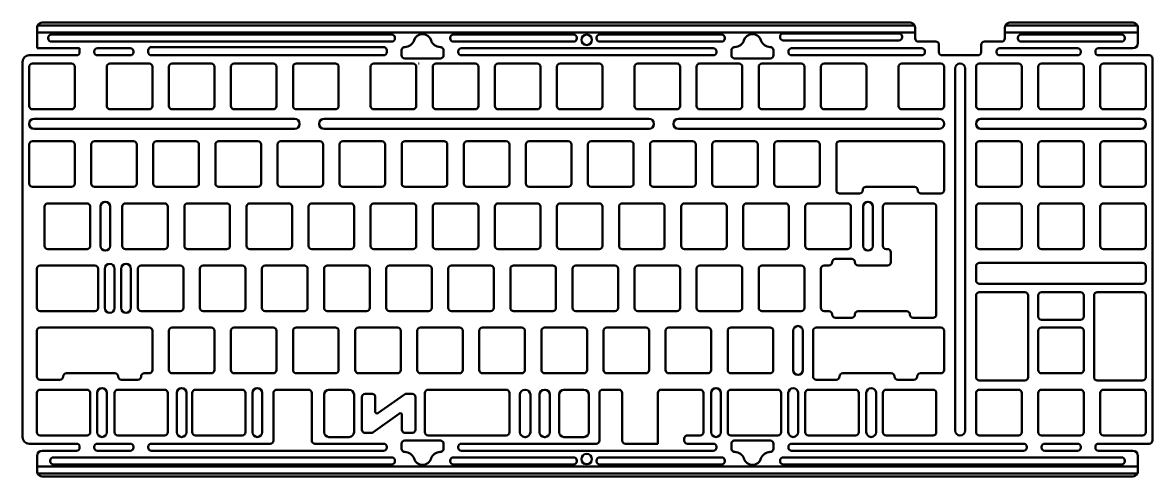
# Model space of a CAD drawing. Header units: millimetres. Extents: x 53 to 400, y 119 to 258.
import ezdxf

# ---------------------------------------------------------------- set-up
doc = ezdxf.new("R2010")
doc.units = ezdxf.units.MM
doc.header["$LTSCALE"] = 0.75
doc.layers.add('Visible', color=7, linetype='Continuous', lineweight=50)

msp = doc.modelspace()

# ---------------------------------------------------------------- linework, layer by layer
at = {"layer": 'Visible'}
for p, q in [((57.878184, 255.280903), (57.878184, 256.773687)), ((58.009062, 257.386471), (327.076501, 257.386471)), ((59.378184, 258.273687), (325.707379, 258.273687)), ((327.207379, 255.280903), (327.207379, 256.773687)), ((354.767465, 256.773687), (354.767465, 255.280903)), ((395.408235, 257.386471), (354.898342, 257.386471)), ((356.267465, 258.273687), (394.039113, 258.273687)), ((395.539113, 255.280903), (395.539113, 256.773687)), ((327.207379, 255.280903), (57.878184, 255.280903)), ((57.878184, 250.438686), (57.878184, 255.280903)), ((61.256941, 253.638649), (61.256941, 253.43872)), ((62.256941, 254.638649), (166.635942, 254.638649)), ((167.635942, 253.638649), (167.635942, 253.43872)), ((184.560433, 253.43872), (184.560433, 253.638649)), ((185.560433, 254.638649), (222.458206, 254.638649)), ((223.458206, 253.43872), (223.458206, 253.638649)), ((229.458206, 253.43872), (229.458206, 253.638649)), ((230.458206, 254.638649), (267.855942, 254.638649)), ((268.855942, 253.638649), (268.855942, 253.43872)), ((285.780433, 253.77872), (285.780433, 253.978649)), ((286.780433, 254.978649), (322.206942, 254.978649)), ((323.206942, 253.978649), (323.206942, 253.77872)), ((327.207379, 253.43872), (327.207379, 255.280903)), ((395.539113, 255.280903), (354.767465, 255.280903)), ((354.767465, 255.280903), (354.767465, 253.43872)), ((358.767433, 253.43872), (358.767433, 253.638649)), ((359.767433, 254.638649), (390.539486, 254.638649)), ((391.539486, 253.638649), (391.539486, 253.43872)), ((395.539113, 251.938686), (395.539113, 255.280903)), ((70.908855, 250.438686), (57.878184, 250.438686)), ((166.635942, 252.43872), (62.256941, 252.43872)), ((70.908855, 250.438686), (70.908855, 249.238636)), ((86.408855, 250.438686), (76.408855, 250.438686)), ((91.908878, 249.238636), (91.908878, 249.778686)), ((92.908878, 250.778686), (164.135573, 250.778686)), ((165.135573, 249.778686), (165.135573, 249.238636)), ((169.635573, 248.238636), (169.635573, 249.778686)), ((182.560839, 249.778686), (182.560839, 248.238636)), ((222.458206, 252.43872), (185.560433, 252.43872)), ((188.060862, 250.438686), (265.295225, 250.438686)), ((267.855942, 252.43872), (230.458206, 252.43872)), ((270.855573, 248.238636), (270.855573, 249.778686)), ((283.780839, 249.778686), (283.780839, 248.238636)), ((322.206942, 252.77872), (286.780433, 252.77872)), ((329.233206, 250.438686), (289.34121, 250.438686)), ((333.533206, 252.43872), (328.207379, 252.43872)), ((334.533206, 249.238636), (334.533206, 251.43872)), ((347.473206, 251.43872), (347.473206, 249.238636)), ((353.767465, 252.43872), (348.473206, 252.43872)), ((377.008442, 250.438686), (353.173206, 250.438686)), ((390.539486, 252.43872), (359.767433, 252.43872)), ((394.039113, 250.438686), (383.508113, 250.438686)), ((53.401274, 246.238636), (53.401274, 131.14635)), ((55.401274, 248.238636), (69.908855, 248.238636)), ((75.408855, 249.238636), (75.408855, 249.438686)), ((76.408855, 248.238636), (86.408855, 248.238636)), ((87.408855, 249.438686), (87.408855, 249.238636)), ((92.908878, 248.238636), (164.135573, 248.238636)), ((181.560839, 247.238636), (170.635573, 247.238636)), ((187.060862, 249.238636), (187.060862, 249.438686)), ((265.295225, 248.238636), (188.060862, 248.238636)), ((266.295225, 249.438686), (266.295225, 249.238636)), ((282.780839, 247.238636), (271.855573, 247.238636)), ((288.34121, 249.238636), (288.34121, 249.438686)), ((329.233206, 248.238636), (289.34121, 248.238636)), ((330.233206, 249.438686), (330.233206, 249.238636)), ((346.473206, 248.238636), (335.533206, 248.238636)), ((352.173206, 249.238636), (352.173206, 249.438686)), ((353.173206, 248.238636), (377.008442, 248.238636)), ((378.008442, 249.438686), (378.008442, 249.238636)), ((382.508113, 249.438686), (382.508113, 249.238636)), ((383.508113, 248.238636), (399.014659, 248.238636)), ((400.014659, 130.146308), (400.014659, 247.238636)), ((55.401763, 232.698683), (55.401763, 244.698683)), ((56.401763, 245.698683), (68.401763, 245.698683)), ((69.401763, 244.698683), (69.401763, 232.698683)), ((79.214263, 232.698683), (79.214263, 244.698683)), ((80.214263, 245.698683), (92.214263, 245.698683)), ((93.214263, 244.698683), (93.214263, 232.698683)), ((98.264263, 232.698683), (98.264263, 244.698683)), ((99.264263, 245.698683), (111.264263, 245.698683)), ((112.264263, 244.698683), (112.264263, 232.698683)), ((117.314263, 232.698683), (117.314263, 244.698683)), ((118.314263, 245.698683), (130.314263, 245.698683)), ((131.314263, 244.698683), (131.314263, 232.698683)), ((136.364263, 232.698683), (136.364263, 244.698683)), ((137.364263, 245.698683), (149.364263, 245.698683)), ((150.364263, 244.698683), (150.364263, 232.698683)), ((160.176763, 232.698683), (160.176763, 244.698683)), ((161.176763, 245.698683), (168.828688, 245.698683)), ((168.839206, 245.69872), (169.039206, 245.69872)), ((169.049724, 245.698683), (173.176763, 245.698683)), ((174.176763, 244.698683), (174.176763, 232.698683)), ((174.828688, 245.698683), (175.049724, 245.698683)), ((174.839206, 245.69872), (175.039206, 245.69872)), ((179.226763, 232.698683), (179.226763, 244.698683)), ((180.226763, 245.698683), (192.226763, 245.698683)), ((193.226763, 244.698683), (193.226763, 232.698683)), ((198.276763, 232.698683), (198.276763, 244.698683)), ((199.276763, 245.698683), (211.276763, 245.698683)), ((212.276763, 244.698683), (212.276763, 232.698683)), ((217.326763, 232.698683), (217.326763, 244.698683)), ((218.326763, 245.698683), (230.326763, 245.698683)), ((231.326763, 244.698683), (231.326763, 232.698683)), ((241.139263, 232.698683), (241.139263, 244.698683)), ((242.139263, 245.698683), (254.139263, 245.698683)), ((254.553688, 245.698683), (254.774724, 245.698683)), ((254.564206, 245.69872), (254.764206, 245.69872)), ((255.139263, 244.698683), (255.139263, 232.698683)), ((260.189263, 232.698683), (260.189263, 244.698683)), ((260.553688, 245.698683), (260.774724, 245.698683)), ((260.564206, 245.69872), (260.764206, 245.69872)), ((261.189263, 245.698683), (273.189263, 245.698683)), ((274.189263, 244.698683), (274.189263, 232.698683)), ((279.239263, 232.698683), (279.239263, 244.698683)), ((280.239263, 245.698683), (292.239263, 245.698683)), ((293.239263, 244.698683), (293.239263, 232.698683)), ((298.289263, 232.698683), (298.289263, 244.698683)), ((299.289263, 245.698683), (311.289263, 245.698683)), ((312.289263, 244.698683), (312.289263, 232.698683)), ((322.101763, 232.698683), (322.101763, 244.698683)), ((323.101763, 245.698683), (335.101763, 245.698683)), ((336.101763, 244.698683), (336.101763, 232.698683)), ((339.458206, 133.186084), (339.458206, 244.198683)), ((340.958206, 245.698683), (341.058206, 245.698683)), ((342.558206, 244.198683), (342.558206, 133.186084)), ((345.914263, 232.698683), (345.914263, 244.698683)), ((346.914263, 245.698683), (358.914263, 245.698683)), ((359.914263, 244.698683), (359.914263, 232.698683)), ((364.964263, 232.698683), (364.964263, 244.698683)), ((365.964263, 245.698683), (377.964263, 245.698683)), ((378.964263, 244.698683), (378.964263, 232.698683)), ((384.014263, 232.698683), (384.014263, 244.698683)), ((385.014263, 245.698683), (397.014263, 245.698683)), ((398.014263, 244.698683), (398.014263, 232.698683)), ((68.401763, 231.698683), (56.401763, 231.698683)), ((92.214263, 231.698683), (80.214263, 231.698683)), ((111.264263, 231.698683), (99.264263, 231.698683)), ((130.314263, 231.698683), (118.314263, 231.698683)), ((149.364263, 231.698683), (137.364263, 231.698683)), ((173.176763, 231.698683), (161.176763, 231.698683)), ((192.226763, 231.698683), (180.226763, 231.698683)), ((211.276763, 231.698683), (199.276763, 231.698683)), ((230.326763, 231.698683), (218.326763, 231.698683)), ((254.139263, 231.698683), (242.139263, 231.698683)), ((273.189263, 231.698683), (261.189263, 231.698683)), ((292.239263, 231.698683), (280.239263, 231.698683)), ((311.289263, 231.698683), (299.289263, 231.698683)), ((335.101763, 231.698683), (323.101763, 231.698683)), ((358.914263, 231.698683), (346.914263, 231.698683)), ((377.964263, 231.698683), (365.964263, 231.698683)), ((397.014263, 231.698683), (385.014263, 231.698683)), ((55.401763, 227.161183), (55.401763, 227.260683)), ((56.901763, 228.760683), (136.901949, 228.760683)), ((136.901949, 225.661183), (56.901763, 225.661183)), ((138.401949, 227.260683), (138.401949, 227.161183)), ((144.397763, 227.161183), (144.397763, 227.260683)), ((145.897763, 228.760683), (245.605949, 228.760683)), ((245.605949, 225.661183), (145.897763, 225.661183)), ((247.105949, 227.260683), (247.105949, 227.161183)), ((253.101763, 227.161183), (253.101763, 227.260683)), ((254.601763, 228.760683), (334.601754, 228.760683)), ((334.601754, 225.661183), (254.601763, 225.661183)), ((336.101754, 227.260683), (336.101754, 227.161183)), ((345.914263, 227.161183), (345.914263, 227.260683)), ((347.414263, 228.760683), (396.514263, 228.760683)), ((396.514263, 225.661183), (347.414263, 225.661183)), ((398.014263, 227.260683), (398.014263, 227.161183)), ((56.401763, 221.886183), (68.401763, 221.886183)), ((75.451763, 221.886183), (87.451763, 221.886183)), ((94.501763, 221.886183), (106.501763, 221.886183)), ((113.551763, 221.886183), (125.551763, 221.886183)), ((132.601763, 221.886183), (144.601763, 221.886183)), ((151.651763, 221.886183), (163.651763, 221.886183)), ((170.701763, 221.886183), (182.701763, 221.886183)), ((189.751763, 221.886183), (201.751763, 221.886183)), ((208.801763, 221.886183), (220.801763, 221.886183)), ((227.851763, 221.886183), (239.851763, 221.886183)), ((246.901763, 221.886183), (258.901763, 221.886183)), ((265.951763, 221.886183), (277.951763, 221.886183)), ((285.001763, 221.886183), (297.001763, 221.886183)), ((304.051763, 221.886183), (335.101763, 221.886183)), ((346.914263, 221.886183), (358.914263, 221.886183)), ((365.964263, 221.886183), (377.964263, 221.886183)), ((385.014263, 221.886183), (397.014263, 221.886183)), ((55.401763, 208.886183), (55.401763, 220.886183)), ((69.401763, 220.886183), (69.401763, 208.886183)), ((74.451763, 208.886183), (74.451763, 220.886183)), ((88.451763, 220.886183), (88.451763, 208.886183)), ((93.501763, 208.886183), (93.501763, 220.886183)), ((107.501763, 220.886183), (107.501763, 208.886183)), ((112.551763, 208.886183), (112.551763, 220.886183)), ((126.551763, 220.886183), (126.551763, 208.886183)), ((131.601763, 208.886183), (131.601763, 220.886183)), ((145.601763, 220.886183), (145.601763, 208.886183)), ((150.651763, 208.886183), (150.651763, 220.886183)), ((164.651763, 220.886183), (164.651763, 208.886183)), ((169.701763, 208.886183), (169.701763, 220.886183)), ((183.701763, 220.886183), (183.701763, 208.886183)), ((188.751763, 208.886183), (188.751763, 220.886183)), ((202.751763, 220.886183), (202.751763, 208.886183)), ((207.801763, 208.886183), (207.801763, 220.886183)), ((221.801763, 220.886183), (221.801763, 208.886183)), ((226.851763, 208.886183), (226.851763, 220.886183)), ((240.851763, 220.886183), (240.851763, 208.886183)), ((245.901763, 208.886183), (245.901763, 220.886183)), ((259.901763, 220.886183), (259.901763, 208.886183)), ((264.951763, 208.886183), (264.951763, 220.886183)), ((278.951763, 220.886183), (278.951763, 208.886183)), ((284.001763, 208.886183), (284.001763, 220.886183)), ((298.001763, 220.886183), (298.001763, 208.886183)), ((303.051763, 206.886183), (303.051763, 220.886183)), ((336.101763, 220.886183), (336.101763, 206.886183)), ((345.914263, 208.886183), (345.914263, 220.886183)), ((359.914263, 220.886183), (359.914263, 208.886183)), ((364.964263, 208.886183), (364.964263, 220.886183)), ((378.964263, 220.886183), (378.964263, 208.886183)), ((384.014263, 208.886183), (384.014263, 220.886183)), ((398.014263, 220.886183), (398.014263, 208.886183)), ((56.401763, 207.886183), (68.401763, 207.886183)), ((87.451763, 207.886183), (75.451763, 207.886183)), ((106.501763, 207.886183), (94.501763, 207.886183)), ((125.551763, 207.886183), (113.551763, 207.886183)), ((144.601763, 207.886183), (132.601763, 207.886183)), ((163.651763, 207.886183), (151.651763, 207.886183)), ((182.701763, 207.886183), (170.701763, 207.886183)), ((201.751763, 207.886183), (189.751763, 207.886183)), ((220.801763, 207.886183), (208.801763, 207.886183)), ((239.851763, 207.886183), (227.851763, 207.886183)), ((258.901763, 207.886183), (246.901763, 207.886183)), ((277.951763, 207.886183), (265.951763, 207.886183)), ((297.001763, 207.886183), (285.001763, 207.886183)), ((310.138763, 205.886183), (304.051763, 205.886183)), ((327.014763, 207.886183), (312.138763, 207.886183)), ((335.101763, 205.886183), (329.014763, 205.886183)), ((358.914263, 207.886183), (346.914263, 207.886183)), ((377.964263, 207.886183), (365.964263, 207.886183)), ((397.014263, 207.886183), (385.014263, 207.886183)), ((60.164263, 189.836183), (60.164263, 201.836183)), ((61.164263, 202.836183), (73.164263, 202.836183)), ((74.164263, 201.836183), (74.164263, 189.836183)), ((77.264263, 189.836183), (77.264263, 201.836183)), ((80.264263, 201.836183), (80.264263, 189.836183)), ((83.976763, 189.836183), (83.976763, 201.836183)), ((84.976763, 202.836183), (96.976763, 202.836183)), ((97.976763, 201.836183), (97.976763, 189.836183)), ((103.026763, 189.836183), (103.026763, 201.836183)), ((104.026763, 202.836183), (116.026763, 202.836183)), ((117.026763, 201.836183), (117.026763, 189.836183)), ((122.076763, 189.836183), (122.076763, 201.836183)), ((123.076763, 202.836183), (135.076763, 202.836183)), ((136.076763, 201.836183), (136.076763, 189.836183)), ((141.126763, 189.836183), (141.126763, 201.836183)), ((142.126763, 202.836183), (154.126763, 202.836183)), ((155.126763, 201.836183), (155.126763, 189.836183)), ((160.176763, 189.836183), (160.176763, 201.836183)), ((161.176763, 202.836183), (173.176763, 202.836183)), ((174.176763, 201.836183), (174.176763, 189.836183)), ((179.226763, 189.836183), (179.226763, 201.836183)), ((180.226763, 202.836183), (192.226763, 202.836183)), ((193.226763, 201.836183), (193.226763, 189.836183)), ((198.276763, 189.836183), (198.276763, 201.836183)), ((199.276763, 202.836183), (211.276763, 202.836183)), ((212.276763, 201.836183), (212.276763, 189.836183)), ((217.326763, 189.836183), (217.326763, 201.836183)), ((218.326763, 202.836183), (230.326763, 202.836183)), ((231.326763, 201.836183), (231.326763, 189.836183)), ((236.376763, 189.836183), (236.376763, 201.836183)), ((237.376763, 202.836183), (249.376763, 202.836183)), ((250.376763, 201.836183), (250.376763, 189.836183)), ((255.426763, 189.836183), (255.426763, 201.836183)), ((256.426763, 202.836183), (268.426763, 202.836183)), ((269.426763, 201.836183), (269.426763, 189.836183)), ((274.476763, 189.836183), (274.476763, 201.836183)), ((275.476763, 202.836183), (287.476763, 202.836183)), ((288.476763, 201.836183), (288.476763, 189.836183)), ((293.526763, 189.836183), (293.526763, 201.836183)), ((294.526763, 202.836183), (306.526763, 202.836183)), ((307.526763, 201.836183), (307.526763, 189.836183)), ((311.239263, 189.836183), (311.239263, 201.836183)), ((314.239263, 201.836183), (314.239263, 189.836183)), ((317.339263, 189.836183), (317.339263, 201.836183)), ((318.339263, 202.836183), (332.720513, 202.836183)), ((333.720513, 201.836183), (333.720513, 168.786182)), ((345.914263, 189.836183), (345.914263, 201.836183)), ((346.914263, 202.836183), (358.914263, 202.836183)), ((359.914263, 201.836183), (359.914263, 189.836183)), ((364.964263, 189.836183), (364.964263, 201.836183)), ((365.964263, 202.836183), (377.964263, 202.836183)), ((378.964263, 201.836183), (378.964263, 189.836183)), ((384.014263, 189.836183), (384.014263, 201.836183)), ((385.014263, 202.836183), (397.014263, 202.836183)), ((398.014263, 201.836183), (398.014263, 189.836183)), ((73.164263, 188.836183), (61.164263, 188.836183)), ((96.976763, 188.836183), (84.976763, 188.836183)), ((116.026763, 188.836183), (104.026763, 188.836183)), ((135.076763, 188.836183), (123.076763, 188.836183)), ((154.126763, 188.836183), (142.126763, 188.836183)), ((173.176763, 188.836183), (161.176763, 188.836183)), ((192.226763, 188.836183), (180.226763, 188.836183)), ((211.276763, 188.836183), (199.276763, 188.836183)), ((230.326763, 188.836183), (218.326763, 188.836183)), ((249.376763, 188.836183), (237.376763, 188.836183)), ((268.426763, 188.836183), (256.426763, 188.836183)), ((287.476763, 188.836183), (275.476763, 188.836183)), ((306.526763, 188.836183), (294.526763, 188.836183)), ((318.720513, 188.836183), (318.339263, 188.836183)), ((319.720513, 184.786183), (319.720513, 187.836183)), ((358.914263, 188.836183), (346.914263, 188.836183)), ((377.964263, 188.836183), (365.964263, 188.836183)), ((397.014263, 188.836183), (385.014263, 188.836183)), ((58.783013, 183.786183), (75.545513, 183.786183)), ((89.739263, 183.786183), (101.739263, 183.786183)), ((108.789263, 183.786183), (120.789263, 183.786183)), ((127.839263, 183.786183), (139.839263, 183.786183)), ((146.889263, 183.786183), (158.889263, 183.786183)), ((165.939263, 183.786183), (177.939263, 183.786183)), ((184.989263, 183.786183), (196.989263, 183.786183)), ((204.039263, 183.786183), (216.039263, 183.786183)), ((223.089263, 183.786183), (235.089263, 183.786183)), ((242.139263, 183.786183), (254.139263, 183.786183)), ((261.189263, 183.786183), (273.189263, 183.786183)), ((280.239263, 183.786183), (292.239263, 183.786183)), ((299.289263, 183.786183), (300.757513, 183.786183)), ((307.757513, 185.786183), (302.757513, 185.786183)), ((309.757513, 183.786183), (318.720513, 183.786183)), ((346.914285, 184.579404), (397.014353, 184.579404)), ((57.783013, 170.786183), (57.783013, 182.786183)), ((76.545513, 182.786183), (76.545513, 170.786183)), ((78.645513, 170.786183), (78.645513, 182.786183)), ((81.645513, 182.786183), (81.645513, 170.786183)), ((83.645513, 170.786183), (83.645513, 182.786183)), ((86.645513, 182.786183), (86.645513, 170.786183)), ((88.739263, 170.786183), (88.739263, 182.786183)), ((102.739263, 182.786183), (102.739263, 170.786183)), ((107.789263, 170.786183), (107.789263, 182.786183)), ((121.789263, 182.786183), (121.789263, 170.786183)), ((126.839263, 170.786183), (126.839263, 182.786183)), ((140.839263, 182.786183), (140.839263, 170.786183)), ((145.889263, 170.786183), (145.889263, 182.786183)), ((159.889263, 182.786183), (159.889263, 170.786183)), ((164.939263, 170.786183), (164.939263, 182.786183)), ((178.939263, 182.786183), (178.939263, 170.786183)), ((183.989263, 170.786183), (183.989263, 182.786183)), ((197.989263, 182.786183), (197.989263, 170.786183)), ((203.039263, 170.786183), (203.039263, 182.786183)), ((217.039263, 182.786183), (217.039263, 170.786183)), ((222.089263, 170.786183), (222.089263, 182.786183)), ((236.089263, 182.786183), (236.089263, 170.786183)), ((241.139263, 170.786183), (241.139263, 182.786183)), ((255.139263, 182.786183), (255.139263, 170.786183)), ((260.189263, 170.786183), (260.189263, 182.786183)), ((274.189263, 182.786183), (274.189263, 170.786183)), ((279.239263, 170.786183), (279.239263, 182.786183)), ((293.239263, 182.786183), (293.239263, 170.786183)), ((298.289263, 170.786183), (298.289263, 182.786183)), ((345.914285, 179.167402), (345.914285, 183.579404)), ((398.014353, 183.579404), (398.014353, 179.167402)), ((397.014353, 178.167402), (346.914285, 178.167402)), ((345.914288, 149.567402), (345.914288, 174.567402)), ((346.914288, 175.567402), (360.908135, 175.567402)), ((361.908135, 174.567402), (361.908135, 149.567402)), ((364.964258, 168.167402), (364.964258, 174.567402)), ((365.964258, 175.567402), (377.964381, 175.567402)), ((378.964381, 174.567402), (378.964381, 168.167402)), ((382.107825, 149.567402), (382.107825, 174.567401)), ((383.107825, 175.567401), (397.014045, 175.567401)), ((398.014045, 174.567401), (398.014045, 149.567402)), ((75.545513, 169.786183), (58.783013, 169.786183)), ((101.739263, 169.786183), (89.739263, 169.786183)), ((120.789263, 169.786183), (108.789263, 169.786183)), ((139.839263, 169.786183), (127.839263, 169.786183)), ((158.889263, 169.786183), (146.889263, 169.786183)), ((177.939263, 169.786183), (165.939263, 169.786183)), ((196.989263, 169.786183), (184.989263, 169.786183)), ((216.039263, 169.786183), (204.039263, 169.786183)), ((235.089263, 169.786183), (223.089263, 169.786183)), ((254.139263, 169.786183), (242.139263, 169.786183)), ((273.189263, 169.786183), (261.189263, 169.786183)), ((292.239263, 169.786183), (280.239263, 169.786183)), ((300.757513, 169.786183), (299.289263, 169.786183)), ((307.757513, 167.786183), (302.757513, 167.786183)), ((324.633513, 169.786183), (309.757513, 169.786183)), ((332.720513, 167.786182), (326.633513, 167.786182)), ((377.964381, 167.167402), (365.964258, 167.167402)), ((57.783022, 149.736183), (57.783022, 163.736183)), ((58.783013, 164.736183), (92.214263, 164.736183)), ((93.214263, 163.736183), (93.214263, 151.736183)), ((98.264263, 151.736183), (98.264263, 163.736183)), ((99.264263, 164.736183), (111.264263, 164.736183)), ((112.264263, 163.736183), (112.264263, 151.736183)), ((117.314263, 151.736183), (117.314263, 163.736183)), ((118.314263, 164.736183), (130.314263, 164.736183)), ((131.314263, 163.736183), (131.314263, 151.736183)), ((136.364263, 151.736183), (136.364263, 163.736183)), ((137.364263, 164.736183), (149.364263, 164.736183)), ((150.364263, 163.736183), (150.364263, 151.736183)), ((155.414263, 151.736183), (155.414263, 163.736183)), ((156.414263, 164.736183), (168.414263, 164.736183)), ((169.414263, 163.736183), (169.414263, 151.736183)), ((174.464263, 151.736183), (174.464263, 163.736183)), ((175.464263, 164.736183), (187.464263, 164.736183)), ((188.464263, 163.736183), (188.464263, 151.736183)), ((193.514263, 151.736183), (193.514263, 163.736183)), ((194.514263, 164.736183), (206.514263, 164.736183)), ((207.514263, 163.736183), (207.514263, 151.736183)), ((212.564263, 151.736183), (212.564263, 163.736183)), ((213.564263, 164.736183), (225.564263, 164.736183)), ((226.564263, 163.736183), (226.564263, 151.736183)), ((231.614263, 151.736183), (231.614263, 163.736183)), ((232.614263, 164.736183), (244.614263, 164.736183)), ((245.614263, 163.736183), (245.614263, 151.736183)), ((250.664263, 151.736183), (250.664263, 163.736183)), ((251.664263, 164.736183), (263.664263, 164.736183)), ((264.664263, 163.736183), (264.664263, 151.736183)), ((269.714263, 151.736183), (269.714263, 163.736183)), ((270.714263, 164.736183), (282.714263, 164.736183)), ((283.714263, 163.736183), (283.714263, 151.736183)), ((289.808013, 151.736183), (289.808013, 163.736183)), ((292.808013, 163.736183), (292.808013, 151.736183)), ((295.908012, 149.736183), (295.908013, 163.736183)), ((296.908013, 164.736183), (335.101763, 164.736183)), ((336.101763, 163.736183), (336.101763, 151.736183)), ((364.964263, 151.736183), (364.964263, 163.736183)), ((365.964263, 164.736183), (377.964263, 164.736183)), ((378.964263, 163.736183), (378.964263, 151.736183)), ((81.746013, 150.736183), (66.870013, 150.736183)), ((92.214263, 150.736183), (90.746013, 150.736183)), ((111.264263, 150.736183), (99.264263, 150.736183)), ((130.314263, 150.736183), (118.314263, 150.736183)), ((149.364263, 150.736183), (137.364263, 150.736183)), ((168.414263, 150.736183), (156.414263, 150.736183)), ((187.464263, 150.736183), (175.464263, 150.736183)), ((206.514263, 150.736183), (194.514263, 150.736183)), ((225.564263, 150.736183), (213.564263, 150.736183)), ((244.614263, 150.736183), (232.614263, 150.736183)), ((263.664263, 150.736183), (251.664263, 150.736183)), ((282.714263, 150.736183), (270.714263, 150.736183)), ((319.871013, 150.736183), (304.995013, 150.736183)), ((335.101763, 150.736183), (328.871013, 150.736183)), ((377.964263, 150.736183), (365.964263, 150.736183)), ((58.783013, 145.686183), (73.164263, 145.686183)), ((64.870013, 148.736183), (58.783022, 148.736183)), ((82.595513, 145.686183), (96.976763, 145.686183)), ((88.746013, 148.736183), (83.746013, 148.736183)), ((106.408013, 145.686183), (120.789263, 145.686183)), ((131.345513, 145.686185), (141.101763, 145.686185)), ((147.378206, 145.68622), (153.578206, 145.68622)), ((177.845513, 145.686183), (201.751763, 145.686183)), ((207.473706, 145.68622), (207.673706, 145.68622)), ((213.473706, 145.68622), (213.673706, 145.68622)), ((219.473706, 145.68622), (225.623706, 145.68622)), ((231.345513, 145.686181), (236.345513, 145.686181)), ((249.283013, 145.686183), (261.283013, 145.686183)), ((270.714263, 145.686183), (285.095513, 145.686183)), ((294.526763, 145.686183), (308.908013, 145.686183)), ((302.995013, 148.736183), (296.908012, 148.736183)), ((318.339263, 145.686183), (332.720513, 145.686183)), ((326.871013, 148.736183), (321.871013, 148.736183)), ((346.914263, 145.686183), (358.914263, 145.686183)), ((360.908135, 148.567402), (346.914288, 148.567402)), ((365.964263, 145.686183), (377.964263, 145.686183)), ((397.014045, 148.567402), (383.107825, 148.567402)), ((385.014263, 145.686183), (397.014263, 145.686183)), ((57.783013, 132.686183), (57.783013, 144.686183)), ((74.164263, 144.686183), (74.164263, 132.686183)), ((76.264263, 132.686183), (76.264263, 144.686183)), ((79.264263, 144.686183), (79.264263, 132.686183)), ((81.595513, 132.686183), (81.595513, 144.686183)), ((97.976763, 144.686183), (97.976763, 132.686183)), ((100.689263, 132.686183), (100.689263, 144.686183)), ((103.689263, 144.686183), (103.689263, 132.686183)), ((105.408013, 132.686183), (105.408013, 144.686183)), ((121.789263, 144.686183), (121.789263, 132.686183)), ((123.889263, 132.686183), (123.889263, 144.686183)), ((126.889263, 144.686183), (126.889263, 132.686183)), ((130.345513, 130.14635), (130.345513, 144.686185)), ((142.101763, 144.686185), (142.101763, 130.14635)), ((145.878206, 132.686199), (145.878206, 144.18622)), ((155.078206, 144.18622), (155.078206, 132.686199)), ((157.501333, 133.436201), (157.501333, 143.436201)), ((158.501333, 144.436201), (160.606596, 144.436201)), ((161.606596, 143.436201), (161.606596, 138.93409)), ((162.393578, 138.524649), (170.569244, 144.255082)), ((171.143208, 144.436201), (172.922386, 144.436201)), ((173.922386, 143.436201), (173.922386, 133.436201)), ((176.845513, 132.686183), (176.845513, 144.686183)), ((202.751763, 144.686183), (202.751763, 132.686183)), ((205.973706, 132.686199), (205.973706, 144.18622)), ((209.173706, 144.18622), (209.173706, 132.686199)), ((211.973706, 132.686199), (211.973706, 144.18622)), ((215.173706, 144.18622), (215.173706, 132.686199)), ((217.973706, 132.686199), (217.973706, 144.18622)), ((227.123706, 144.18622), (227.123706, 132.686199)), ((230.345513, 130.146109), (230.345513, 144.686181)), ((237.345513, 144.686181), (237.345513, 130.146109)), ((248.283014, 129.146109), (248.283014, 144.686183)), ((262.283013, 144.686183), (262.283013, 132.686183)), ((264.614263, 132.686183), (264.614263, 144.686183)), ((267.614263, 144.686183), (267.614263, 132.686183)), ((269.714263, 132.686183), (269.714263, 144.686183)), ((286.095513, 144.686183), (286.095513, 132.686183)), ((288.314263, 132.686183), (288.314263, 144.686183)), ((291.314263, 144.686183), (291.314263, 132.686183)), ((293.526763, 132.686183), (293.526763, 144.686183)), ((309.908013, 144.686183), (309.908013, 132.686183)), ((312.239263, 132.686183), (312.239263, 144.686183)), ((315.239263, 144.686183), (315.239263, 132.686183)), ((317.339263, 132.686183), (317.339263, 144.686183)), ((333.720513, 144.686183), (333.720513, 132.686183)), ((345.914263, 132.686183), (345.914263, 144.686183)), ((359.914263, 144.686183), (359.914263, 132.686183)), ((364.964263, 132.686183), (364.964263, 144.686183)), ((378.964263, 144.686183), (378.964263, 132.686183)), ((384.014263, 132.686183), (384.014263, 144.686183)), ((398.014263, 144.686183), (398.014263, 132.686183)), ((168.984398, 138.397788), (160.898948, 132.622467)), ((169.775017, 133.436201), (169.775017, 137.990921)), ((160.31771, 132.436201), (158.501333, 132.436201)), ((172.922386, 132.436201), (170.775017, 132.436201)), ((69.908855, 129.146349), (55.401274, 129.146349)), ((73.164263, 131.686183), (58.783013, 131.686183)), ((86.408855, 129.146349), (76.408855, 129.146349)), ((96.976763, 131.686183), (82.595513, 131.686183)), ((129.345513, 129.146349), (92.908878, 129.146349)), ((120.789263, 131.686183), (106.408013, 131.686183)), ((164.135573, 129.146349), (143.101763, 129.146349)), ((153.578206, 131.186199), (147.378206, 131.186199)), ((169.635573, 127.606109), (169.635573, 129.14635)), ((181.560839, 130.14635), (170.635573, 130.14635)), ((201.751763, 131.686183), (177.845513, 131.686183)), ((182.560839, 129.14635), (182.560839, 127.606109)), ((188.060862, 129.146109), (229.345513, 129.146109)), ((207.673706, 131.186199), (207.473706, 131.186199)), ((213.673706, 131.186199), (213.473706, 131.186199)), ((225.623706, 131.186199), (219.473706, 131.186199)), ((238.345513, 129.146109), (248.283014, 129.146109)), ((256.401764, 130.686183), (256.401764, 130.146109)), ((261.283013, 131.686183), (257.401763, 131.686183)), ((257.401764, 129.146109), (265.295225, 129.146109)), ((285.095513, 131.686183), (270.714263, 131.686183)), ((270.855573, 127.606109), (270.855573, 129.146323)), ((271.855573, 130.146323), (282.780839, 130.146322)), ((283.780839, 129.146322), (283.780839, 127.606109)), ((289.34121, 129.146321), (360.508206, 129.146312)), ((308.908013, 131.686183), (294.526763, 131.686183)), ((332.720513, 131.686183), (318.339263, 131.686183)), ((341.058206, 131.686084), (340.958206, 131.686084)), ((358.914263, 131.686183), (346.914263, 131.686183)), ((377.964263, 131.686183), (365.964263, 131.686183)), ((367.008206, 129.146312), (377.008463, 129.14631)), ((383.508134, 129.14631), (399.014659, 129.146308)), ((397.014263, 131.686183), (385.014263, 131.686183)), ((57.878182, 122.103893), (57.878182, 125.446109)), ((69.908855, 126.946109), (59.378182, 126.946109)), ((62.877952, 124.946076), (166.63546, 124.946076)), ((70.908855, 128.14635), (70.908855, 127.946109)), ((75.408855, 127.946109), (75.408855, 128.14635)), ((86.408855, 126.946109), (76.408855, 126.946109)), ((87.408855, 128.14635), (87.408855, 127.946109)), ((91.908878, 127.946109), (91.908878, 128.14635)), ((164.135573, 126.946109), (92.908878, 126.946109)), ((165.135573, 128.14635), (165.135573, 127.946109)), ((170.643022, 126.606109), (170.635573, 126.606109)), ((181.560839, 126.606109), (181.553389, 126.606109)), ((185.560952, 124.946076), (222.458206, 124.946076)), ((187.060862, 127.946109), (187.060862, 128.146109)), ((265.295225, 126.946109), (188.060862, 126.946109)), ((230.458206, 124.946076), (267.85546, 124.946076)), ((266.295225, 128.146109), (266.295225, 127.946109)), ((271.863022, 126.606109), (271.855573, 126.606109)), ((282.780839, 126.606109), (282.773389, 126.606109)), ((286.780952, 124.946076), (390.53946, 124.946076)), ((288.34121, 127.946109), (288.34121, 128.146321)), ((360.508206, 126.946109), (289.34121, 126.946109)), ((361.508206, 128.146312), (361.508206, 127.946109)), ((366.008206, 127.946109), (366.008206, 128.146312)), ((377.008463, 126.946109), (367.008206, 126.946109)), ((378.008463, 128.14631), (378.008463, 127.946109)), ((382.508134, 128.14631), (382.508134, 127.946109)), ((394.039134, 126.946109), (383.508134, 126.946109)), ((395.539134, 125.446109), (395.539134, 122.103893)), ((57.878182, 122.103893), (395.539134, 122.103893)), ((57.878182, 120.611109), (57.878182, 122.103893)), ((61.877952, 123.746147), (61.877952, 123.946076)), ((166.63546, 122.746147), (62.877952, 122.746147)), ((167.63546, 123.946076), (167.63546, 123.746147)), ((184.560952, 123.746147), (184.560952, 123.946076)), ((222.458206, 122.746147), (185.560952, 122.746147)), ((223.458206, 123.946076), (223.458206, 123.746147)), ((229.458206, 123.946076), (229.458206, 123.746147)), ((267.85546, 122.746147), (230.458206, 122.746147)), ((268.85546, 123.946076), (268.85546, 123.746147)), ((285.780952, 123.746147), (285.780952, 123.946076)), ((390.53946, 122.746147), (286.780952, 122.746147)), ((391.53946, 123.946076), (391.53946, 123.746147)), ((395.539134, 122.103893), (395.539134, 120.611109)), ((395.408256, 119.998325), (58.009059, 119.998325)), ((59.378182, 119.111109), (394.039134, 119.111109))]:
    msp.add_line(p, q, dxfattribs=at)
at = {"layer": 'Visible', "extrusion": (0, 0, -1)}
for centre in [(-226.458206, 252.983655), (-226.458206, 124.423655)]:
    msp.add_circle(centre, 1.6, dxfattribs=at)
at = {"layer": 'Visible'}
for centre, radius, start, end in [((59.378184, 256.773687), 1.5, 155.887939, 180), ((325.707379, 256.773687), 1.5, 0, 24.112061), ((356.267465, 256.773687), 1.5, 155.887939, 180), ((394.039113, 256.773687), 1.5, 0, 24.112061), ((62.256941, 253.638649), 1, 90, 180), ((62.256941, 253.43872), 1, 180, 270), ((166.635942, 253.638649), 1, 0, 90), ((166.635942, 253.43872), 1, 270, 0), ((185.560433, 253.638649), 1, 90, 180), ((185.560433, 253.43872), 1, 180, 270), ((222.458206, 253.638649), 1, 0, 90), ((222.458206, 253.43872), 1, 270, 0), ((230.458206, 253.638649), 1, 90, 180), ((230.458206, 253.43872), 1, 180, 270), ((267.855942, 253.638649), 1, 0, 90), ((267.855942, 253.43872), 1, 270, 0), ((286.780433, 253.978649), 1, 90, 180), ((286.780433, 253.77872), 1, 180, 270), ((322.206942, 253.978649), 1, 0, 90), ((322.206942, 253.77872), 1, 270, 0), ((328.207379, 253.43872), 1, 180, 270), ((353.767465, 253.43872), 1, 270, 0), ((359.767433, 253.638649), 1, 90, 180), ((359.767433, 253.43872), 1, 180, 270), ((390.539486, 253.638649), 1, 0, 90), ((390.539486, 253.43872), 1, 270, 0), ((76.408855, 249.438686), 1, 90, 180), ((86.408855, 249.438686), 1, 0, 90), ((92.908878, 249.778686), 1, 90, 180), ((164.135573, 249.778686), 1, 0, 90), ((170.635573, 249.778686), 1, 90, 180), ((181.560839, 249.778686), 1, 0, 90), ((188.060862, 249.438686), 1, 90, 180), ((265.295225, 249.438686), 1, 0, 90), ((271.855573, 249.778686), 1, 90, 180), ((282.780839, 249.778686), 1, 0, 90), ((289.34121, 249.438686), 1, 90, 180), ((329.233206, 249.438686), 1, 0, 90), ((353.173206, 249.438686), 1, 90, 180), ((377.008442, 249.438686), 1, 0, 90), ((383.508113, 249.438686), 1, 90, 180), ((69.908855, 249.238636), 1, 270, 0), ((76.408855, 249.238636), 1, 180, 270), ((86.408855, 249.238636), 1, 270, 0), ((92.908878, 249.238636), 1, 180, 270), ((164.135573, 249.238636), 1, 270, 0), ((170.635573, 248.238636), 1, 180, 270), ((181.560839, 248.238636), 1, 270, 0), ((188.060862, 249.238636), 1, 180, 270), ((265.295225, 249.238636), 1, 270, 0), ((271.855573, 248.238636), 1, 180, 270), ((282.780839, 248.238636), 1, 270, 0), ((289.34121, 249.238636), 1, 180, 270), ((329.233206, 249.238636), 1, 270, 0), ((335.533206, 249.238636), 1, 180, 270), ((346.473206, 249.238636), 1, 270, 0), ((353.173206, 249.238636), 1, 180, 270), ((377.008442, 249.238636), 1, 270, 0), ((383.508113, 249.238636), 1, 180, 270), ((168.839206, 244.19872), 1.5, 90, 90.401765), ((169.039206, 244.19872), 1.5, 89.598235, 90), ((174.839206, 244.19872), 1.5, 90, 90.401765), ((175.039206, 244.19872), 1.5, 89.598235, 90), ((254.564206, 244.19872), 1.5, 90, 90.401766), ((254.764206, 244.19872), 1.5, 89.598234, 90), ((260.564206, 244.19872), 1.5, 90, 90.401766), ((260.764206, 244.19872), 1.5, 89.598234, 90), ((340.958206, 244.198683), 1.5, 90, 180), ((341.058206, 244.198683), 1.5, 0, 90), ((56.901763, 227.260683), 1.5, 90, 180), ((56.901763, 227.161183), 1.5, 180, 270), ((136.901949, 227.260683), 1.5, 0, 90), ((136.901949, 227.161183), 1.5, 270, 0), ((145.897763, 227.260683), 1.5, 90, 180), ((145.897763, 227.161183), 1.5, 180, 270), ((245.605949, 227.260683), 1.5, 0, 90), ((245.605949, 227.161183), 1.5, 270, 0), ((254.601763, 227.260683), 1.5, 90, 180), ((254.601763, 227.161183), 1.5, 180, 270), ((334.601754, 227.260683), 1.5, 0, 90), ((334.601754, 227.161183), 1.5, 270, 0), ((347.414263, 227.260683), 1.5, 90, 180), ((347.414263, 227.161183), 1.5, 180, 270), ((396.514263, 227.260683), 1.5, 0, 90), ((396.514263, 227.161183), 1.5, 270, 0), ((56.401763, 220.886183), 1, 90, 180), ((68.401763, 220.886183), 1, 0, 90), ((56.401763, 208.886183), 1, 180, 270), ((68.401763, 208.886183), 1, 270, 0), ((304.051763, 206.886183), 1, 180, 270), ((335.101763, 206.886183), 1, 270, 0), ((332.720513, 201.836183), 1, 0, 90), ((302.757513, 184.786183), 1, 90, 180), ((307.757513, 184.786183), 1, 0, 90), ((346.914285, 183.579404), 1, 90, 180), ((397.014353, 183.579404), 1, 0, 90), ((346.914285, 179.167402), 1, 180, 270), ((397.014353, 179.167402), 1, 270, 0), ((346.914288, 174.567402), 1, 90, 180), ((360.908135, 174.567402), 1, 0, 90), ((365.964258, 174.567402), 1, 90, 180), ((377.964381, 174.567402), 1, 0, 90), ((383.107825, 174.567401), 1, 90, 180), ((397.014045, 174.567401), 1, 0, 90), ((326.633513, 168.786182), 1, 180, 270), ((332.720513, 168.786182), 1, 270, 0), ((58.783022, 149.736183), 1, 180, 270), ((296.908012, 149.736183), 1, 180, 270), ((131.345513, 144.686185), 1, 90, 180), ((141.101763, 144.686185), 1, 0, 90), ((147.378206, 144.18622), 1.5, 90, 180), ((153.578206, 144.18622), 1.5, 0, 90), ((207.473706, 144.18622), 1.5, 90, 180), ((207.673706, 144.18622), 1.5, 0, 90), ((213.473706, 144.18622), 1.5, 90, 180), ((213.673706, 144.18622), 1.5, 0, 90), ((219.473706, 144.18622), 1.5, 90, 180), ((225.623706, 144.18622), 1.5, 0, 90), ((231.345513, 144.686181), 1, 90, 180), ((236.345513, 144.686181), 1, 0, 90), ((158.501333, 143.436201), 1, 90, 180), ((160.606596, 143.436201), 1, 0, 90), ((171.143208, 143.436201), 1, 90, 125.027124), ((172.922386, 143.436201), 1, 0, 90), ((147.378206, 132.686199), 1.5, 180, 270), ((153.578206, 132.686199), 1.5, 270, 0), ((158.501333, 133.436201), 1, 180, 270), ((160.31771, 133.436201), 1, 270, 305.537674), ((170.775017, 133.436201), 1, 180, 270), ((172.922386, 133.436201), 1, 270, 0), ((207.473706, 132.686199), 1.5, 180, 270), ((207.673706, 132.686199), 1.5, 270, 0), ((213.473706, 132.686199), 1.5, 180, 270), ((213.673706, 132.686199), 1.5, 270, 0), ((219.473706, 132.686199), 1.5, 180, 270), ((225.623706, 132.686199), 1.5, 270, 0), ((340.958206, 133.186084), 1.5, 180, 270), ((341.058206, 133.186084), 1.5, 270, 0), ((69.908855, 128.14635), 1, 0, 90), ((76.408855, 128.14635), 1, 90, 180), ((86.408855, 128.14635), 1, 0, 90), ((92.908878, 128.14635), 1, 90, 180), ((164.135573, 128.14635), 1, 0, 90), ((170.635573, 129.14635), 1, 90, 180), ((181.560839, 129.14635), 1, 0, 90), ((188.060862, 128.146109), 1, 90, 180), ((265.295225, 128.146109), 1, 0, 90), ((271.855573, 129.146323), 1, 89.999993, 180), ((282.780839, 129.146322), 1, 0, 89.999993), ((289.34121, 128.146321), 1, 89.999993, 180), ((360.508206, 128.146312), 1, 0, 89.999993), ((367.008206, 128.146312), 1, 89.999993, 180), ((377.008463, 128.14631), 1, 0, 89.999993), ((383.508134, 128.14631), 1, 89.999993, 180), ((62.877952, 123.946076), 1, 90, 180), ((69.908855, 127.946109), 1, 270, 0), ((76.408855, 127.946109), 1, 180, 270), ((86.408855, 127.946109), 1, 270, 0), ((92.908878, 127.946109), 1, 180, 270), ((164.135573, 127.946109), 1, 270, 0), ((166.63546, 123.946076), 1, 0, 90), ((170.635573, 127.606109), 1, 180, 270), ((181.560839, 127.606109), 1, 270, 0), ((185.560952, 123.946076), 1, 90, 180), ((188.060862, 127.946109), 1, 180, 270), ((222.458206, 123.946076), 1, 0, 90), ((230.458206, 123.946076), 1, 90, 180), ((265.295225, 127.946109), 1, 270, 0), ((267.85546, 123.946076), 1, 0, 90), ((271.855573, 127.606109), 1, 180, 270), ((282.780839, 127.606109), 1, 270, 0), ((286.780952, 123.946076), 1, 90, 180), ((289.34121, 127.946109), 1, 180, 270), ((360.508206, 127.946109), 1, 270, 0), ((367.008206, 127.946109), 1, 180, 270), ((377.008463, 127.946109), 1, 270, 0), ((383.508134, 127.946109), 1, 180, 270), ((390.53946, 123.946076), 1, 0, 90), ((62.877952, 123.746147), 1, 180, 270), ((166.63546, 123.746147), 1, 270, 0), ((185.560952, 123.746147), 1, 180, 270), ((222.458206, 123.746147), 1, 270, 0), ((230.458206, 123.746147), 1, 180, 270), ((267.85546, 123.746147), 1, 270, 0), ((286.780952, 123.746147), 1, 180, 270), ((390.53946, 123.746147), 1, 270, 0), ((59.378182, 120.611109), 1.5, 180, 204.112061), ((394.039134, 120.611109), 1.5, 335.887939, 0)]:
    msp.add_arc(centre, radius, start, end, dxfattribs=at)
at = {"layer": 'Visible', "extrusion": (0, 0, -1)}
for centre, radius, start, end in [((-59.378184, 256.773687), 1.5, 24.112061, 90), ((-325.707379, 256.773687), 1.5, 90, 155.887939), ((-356.267465, 256.773687), 1.5, 24.112061, 90), ((-394.039113, 256.773687), 1.5, 90, 155.887939), ((-176.098206, 251.983655), 2.75, 18.190619, 161.809381), ((-277.318206, 251.983655), 2.75, 18.190619, 161.809381), ((-170.635573, 253.778686), 3, 198.190619, 270), ((-181.560839, 253.778686), 3, 270, 341.809381), ((-271.855573, 253.778686), 3, 198.190619, 270), ((-282.780839, 253.778686), 3, 270, 341.809381), ((-333.533206, 251.43872), 1, 90, 180), ((-348.473206, 251.43872), 1, 0, 90), ((-394.039113, 251.938686), 1.5, 180, 270), ((-55.401274, 246.238636), 2, 0, 90), ((-399.014659, 247.238636), 1, 90, 180), ((-56.401763, 244.698683), 1, 0, 90), ((-68.401763, 244.698683), 1, 90, 180), ((-80.214263, 244.698683), 1, 0, 90), ((-92.214263, 244.698683), 1, 90, 180), ((-99.264263, 244.698683), 1, 0, 90), ((-111.264263, 244.698683), 1, 90, 180), ((-118.314263, 244.698683), 1, 0, 90), ((-130.314263, 244.698683), 1, 90, 180), ((-137.364263, 244.698683), 1, 0, 90), ((-149.364263, 244.698683), 1, 90, 180), ((-161.176763, 244.698683), 1, 0, 90), ((-173.176763, 244.698683), 1, 90, 180), ((-180.226763, 244.698683), 1, 0, 90), ((-192.226763, 244.698683), 1, 90, 180), ((-199.276763, 244.698683), 1, 0, 90), ((-211.276763, 244.698683), 1, 90, 180), ((-218.326763, 244.698683), 1, 0, 90), ((-230.326763, 244.698683), 1, 90, 180), ((-242.139263, 244.698683), 1, 0, 90), ((-254.139263, 244.698683), 1, 90, 180), ((-261.189263, 244.698683), 1, 0, 90), ((-273.189263, 244.698683), 1, 90, 180), ((-280.239263, 244.698683), 1, 0, 90), ((-292.239263, 244.698683), 1, 90, 180), ((-299.289263, 244.698683), 1, 0, 90), ((-311.289263, 244.698683), 1, 90, 180), ((-323.101763, 244.698683), 1, 0, 90), ((-335.101763, 244.698683), 1, 90, 180), ((-346.914263, 244.698683), 1, 0, 90), ((-358.914263, 244.698683), 1, 90, 180), ((-365.964263, 244.698683), 1, 0, 90), ((-377.964263, 244.698683), 1, 90, 180), ((-385.014263, 244.698683), 1, 0, 90), ((-397.014263, 244.698683), 1, 90, 180), ((-56.401763, 232.698683), 1, 270, 0), ((-68.401763, 232.698683), 1, 180, 270), ((-80.214263, 232.698683), 1, 270, 0), ((-92.214263, 232.698683), 1, 180, 270), ((-99.264263, 232.698683), 1, 270, 0), ((-111.264263, 232.698683), 1, 180, 270), ((-118.314263, 232.698683), 1, 270, 0), ((-130.314263, 232.698683), 1, 180, 270), ((-137.364263, 232.698683), 1, 270, 0), ((-149.364263, 232.698683), 1, 180, 270), ((-161.176763, 232.698683), 1, 270, 0), ((-173.176763, 232.698683), 1, 180, 270), ((-180.226763, 232.698683), 1, 270, 0), ((-192.226763, 232.698683), 1, 180, 270), ((-199.276763, 232.698683), 1, 270, 0), ((-211.276763, 232.698683), 1, 180, 270), ((-218.326763, 232.698683), 1, 270, 0), ((-230.326763, 232.698683), 1, 180, 270), ((-242.139263, 232.698683), 1, 270, 0), ((-254.139263, 232.698683), 1, 180, 270), ((-261.189263, 232.698683), 1, 270, 0), ((-273.189263, 232.698683), 1, 180, 270), ((-280.239263, 232.698683), 1, 270, 0), ((-292.239263, 232.698683), 1, 180, 270), ((-299.289263, 232.698683), 1, 270, 0), ((-311.289263, 232.698683), 1, 180, 270), ((-323.101763, 232.698683), 1, 270, 0), ((-335.101763, 232.698683), 1, 180, 270), ((-346.914263, 232.698683), 1, 270, 0), ((-358.914263, 232.698683), 1, 180, 270), ((-365.964263, 232.698683), 1, 270, 0), ((-377.964263, 232.698683), 1, 180, 270), ((-385.014263, 232.698683), 1, 270, 0), ((-397.014263, 232.698683), 1, 180, 270), ((-75.451763, 220.886183), 1, 0, 90), ((-87.451763, 220.886183), 1, 90, 180), ((-94.501763, 220.886183), 1, 0, 90), ((-106.501763, 220.886183), 1, 90, 180), ((-113.551763, 220.886183), 1, 0, 90), ((-125.551763, 220.886183), 1, 90, 180), ((-132.601763, 220.886183), 1, 0, 90), ((-144.601763, 220.886183), 1, 90, 180), ((-151.651763, 220.886183), 1, 0, 90), ((-163.651763, 220.886183), 1, 90, 180), ((-170.701763, 220.886183), 1, 0, 90), ((-182.701763, 220.886183), 1, 90, 180), ((-189.751763, 220.886183), 1, 0, 90), ((-201.751763, 220.886183), 1, 90, 180), ((-208.801763, 220.886183), 1, 0, 90), ((-220.801763, 220.886183), 1, 90, 180), ((-227.851763, 220.886183), 1, 0, 90), ((-239.851763, 220.886183), 1, 90, 180), ((-246.901763, 220.886183), 1, 0, 90), ((-258.901763, 220.886183), 1, 90, 180), ((-265.951763, 220.886183), 1, 0, 90), ((-277.951763, 220.886183), 1, 90, 180), ((-285.001763, 220.886183), 1, 0, 90), ((-297.001763, 220.886183), 1, 90, 180), ((-304.051763, 220.886183), 1, 0, 90), ((-335.101763, 220.886183), 1, 90, 180), ((-346.914263, 220.886183), 1, 0, 90), ((-358.914263, 220.886183), 1, 90, 180), ((-365.964263, 220.886183), 1, 0, 90), ((-377.964263, 220.886183), 1, 90, 180), ((-385.014263, 220.886183), 1, 0, 90), ((-397.014263, 220.886183), 1, 90, 180), ((-75.451763, 208.886183), 1, 270, 0), ((-87.451763, 208.886183), 1, 180, 270), ((-94.501763, 208.886183), 1, 270, 0), ((-106.501763, 208.886183), 1, 180, 270), ((-113.551763, 208.886183), 1, 270, 0), ((-125.551763, 208.886183), 1, 180, 270), ((-132.601763, 208.886183), 1, 270, 0), ((-144.601763, 208.886183), 1, 180, 270), ((-151.651763, 208.886183), 1, 270, 0), ((-163.651763, 208.886183), 1, 180, 270), ((-170.701763, 208.886183), 1, 270, 0), ((-182.701763, 208.886183), 1, 180, 270), ((-189.751763, 208.886183), 1, 270, 0), ((-201.751763, 208.886183), 1, 180, 270), ((-208.801763, 208.886183), 1, 270, 0), ((-220.801763, 208.886183), 1, 180, 270), ((-227.851763, 208.886183), 1, 270, 0), ((-239.851763, 208.886183), 1, 180, 270), ((-246.901763, 208.886183), 1, 270, 0), ((-258.901763, 208.886183), 1, 180, 270), ((-265.951763, 208.886183), 1, 270, 0), ((-277.951763, 208.886183), 1, 180, 270), ((-285.001763, 208.886183), 1, 270, 0), ((-297.001763, 208.886183), 1, 180, 270), ((-346.914263, 208.886183), 1, 270, 0), ((-358.914263, 208.886183), 1, 180, 270), ((-365.964263, 208.886183), 1, 270, 0), ((-377.964263, 208.886183), 1, 180, 270), ((-385.014263, 208.886183), 1, 270, 0), ((-397.014263, 208.886183), 1, 180, 270), ((-310.138763, 206.886183), 1, 180, 270), ((-312.138763, 206.886183), 1, 0, 90), ((-327.014763, 206.886183), 1, 90, 180), ((-329.014763, 206.886183), 1, 270, 0), ((-61.164263, 201.836183), 1, 0, 90), ((-73.164263, 201.836183), 1, 90, 180), ((-78.764263, 201.836183), 1.5, 0, 180), ((-84.976763, 201.836183), 1, 0, 90), ((-96.976763, 201.836183), 1, 90, 180), ((-104.026763, 201.836183), 1, 0, 90), ((-116.026763, 201.836183), 1, 90, 180), ((-123.076763, 201.836183), 1, 0, 90), ((-135.076763, 201.836183), 1, 90, 180), ((-142.126763, 201.836183), 1, 0, 90), ((-154.126763, 201.836183), 1, 90, 180), ((-161.176763, 201.836183), 1, 0, 90), ((-173.176763, 201.836183), 1, 90, 180), ((-180.226763, 201.836183), 1, 0, 90), ((-192.226763, 201.836183), 1, 90, 180), ((-199.276763, 201.836183), 1, 0, 90), ((-211.276763, 201.836183), 1, 90, 180), ((-218.326763, 201.836183), 1, 0, 90), ((-230.326763, 201.836183), 1, 90, 180), ((-237.376763, 201.836183), 1, 0, 90), ((-249.376763, 201.836183), 1, 90, 180), ((-256.426763, 201.836183), 1, 0, 90), ((-268.426763, 201.836183), 1, 90, 180), ((-275.476763, 201.836183), 1, 0, 90), ((-287.476763, 201.836183), 1, 90, 180), ((-294.526763, 201.836183), 1, 0, 90), ((-306.526763, 201.836183), 1, 90, 180), ((-312.739263, 201.836183), 1.5, 0, 180), ((-318.339263, 201.836183), 1, 0, 90), ((-346.914263, 201.836183), 1, 0, 90), ((-358.914263, 201.836183), 1, 90, 180), ((-365.964263, 201.836183), 1, 0, 90), ((-377.964263, 201.836183), 1, 90, 180), ((-385.014263, 201.836183), 1, 0, 90), ((-397.014263, 201.836183), 1, 90, 180), ((-61.164263, 189.836183), 1, 270, 0), ((-73.164263, 189.836183), 1, 180, 270), ((-78.764263, 189.836183), 1.5, 180, 0), ((-84.976763, 189.836183), 1, 270, 0), ((-96.976763, 189.836183), 1, 180, 270), ((-104.026763, 189.836183), 1, 270, 0), ((-116.026763, 189.836183), 1, 180, 270), ((-123.076763, 189.836183), 1, 270, 0), ((-135.076763, 189.836183), 1, 180, 270), ((-142.126763, 189.836183), 1, 270, 0), ((-154.126763, 189.836183), 1, 180, 270), ((-161.176763, 189.836183), 1, 270, 0), ((-173.176763, 189.836183), 1, 180, 270), ((-180.226763, 189.836183), 1, 270, 0), ((-192.226763, 189.836183), 1, 180, 270), ((-199.276763, 189.836183), 1, 270, 0), ((-211.276763, 189.836183), 1, 180, 270), ((-218.326763, 189.836183), 1, 270, 0), ((-230.326763, 189.836183), 1, 180, 270), ((-237.376763, 189.836183), 1, 270, 0), ((-249.376763, 189.836183), 1, 180, 270), ((-256.426763, 189.836183), 1, 270, 0), ((-268.426763, 189.836183), 1, 180, 270), ((-275.476763, 189.836183), 1, 270, 0), ((-287.476763, 189.836183), 1, 180, 270), ((-294.526763, 189.836183), 1, 270, 0), ((-306.526763, 189.836183), 1, 180, 270), ((-312.739263, 189.836183), 1.5, 180, 0), ((-318.339263, 189.836183), 1, 270, 0), ((-318.720513, 187.836183), 1, 90, 180), ((-346.914263, 189.836183), 1, 270, 0), ((-358.914263, 189.836183), 1, 180, 270), ((-365.964263, 189.836183), 1, 270, 0), ((-377.964263, 189.836183), 1, 180, 270), ((-385.014263, 189.836183), 1, 270, 0), ((-397.014263, 189.836183), 1, 180, 270), ((-58.783013, 182.786183), 1, 0, 90), ((-75.545513, 182.786183), 1, 90, 180), ((-80.145513, 182.786183), 1.5, 0, 180), ((-85.145513, 182.786183), 1.5, 0, 180), ((-89.739263, 182.786183), 1, 0, 90), ((-101.739263, 182.786183), 1, 90, 180), ((-108.789263, 182.786183), 1, 0, 90), ((-120.789263, 182.786183), 1, 90, 180), ((-127.839263, 182.786183), 1, 0, 90), ((-139.839263, 182.786183), 1, 90, 180), ((-146.889263, 182.786183), 1, 0, 90), ((-158.889263, 182.786183), 1, 90, 180), ((-165.939263, 182.786183), 1, 0, 90), ((-177.939263, 182.786183), 1, 90, 180), ((-184.989263, 182.786183), 1, 0, 90), ((-196.989263, 182.786183), 1, 90, 180), ((-204.039263, 182.786183), 1, 0, 90), ((-216.039263, 182.786183), 1, 90, 180), ((-223.089263, 182.786183), 1, 0, 90), ((-235.089263, 182.786183), 1, 90, 180), ((-242.139263, 182.786183), 1, 0, 90), ((-254.139263, 182.786183), 1, 90, 180), ((-261.189263, 182.786183), 1, 0, 90), ((-273.189263, 182.786183), 1, 90, 180), ((-280.239263, 182.786183), 1, 0, 90), ((-292.239263, 182.786183), 1, 90, 180), ((-299.289263, 182.786183), 1, 0, 90), ((-300.757513, 184.786183), 1, 180, 270), ((-309.757513, 184.786183), 1, 270, 0), ((-318.720513, 184.786183), 1, 180, 270), ((-58.783013, 170.786183), 1, 270, 0), ((-75.545513, 170.786183), 1, 180, 270), ((-80.145513, 170.786183), 1.5, 180, 0), ((-85.145513, 170.786183), 1.5, 180, 0), ((-89.739263, 170.786183), 1, 270, 0), ((-101.739263, 170.786183), 1, 180, 270), ((-108.789263, 170.786183), 1, 270, 0), ((-120.789263, 170.786183), 1, 180, 270), ((-127.839263, 170.786183), 1, 270, 0), ((-139.839263, 170.786183), 1, 180, 270), ((-146.889263, 170.786183), 1, 270, 0), ((-158.889263, 170.786183), 1, 180, 270), ((-165.939263, 170.786183), 1, 270, 0), ((-177.939263, 170.786183), 1, 180, 270), ((-184.989263, 170.786183), 1, 270, 0), ((-196.989263, 170.786183), 1, 180, 270), ((-204.039263, 170.786183), 1, 270, 0), ((-216.039263, 170.786183), 1, 180, 270), ((-223.089263, 170.786183), 1, 270, 0), ((-235.089263, 170.786183), 1, 180, 270), ((-242.139263, 170.786183), 1, 270, 0), ((-254.139263, 170.786183), 1, 180, 270), ((-261.189263, 170.786183), 1, 270, 0), ((-273.189263, 170.786183), 1, 180, 270), ((-280.239263, 170.786183), 1, 270, 0), ((-292.239263, 170.786183), 1, 180, 270), ((-299.289263, 170.786183), 1, 270, 0), ((-300.757513, 168.786183), 1, 90, 180), ((-302.757513, 168.786183), 1, 270, 0), ((-307.757513, 168.786183), 1, 180, 270), ((-309.757513, 168.786183), 1, 0, 90), ((-324.633513, 168.786183), 1, 90, 180.000039), ((-365.964258, 168.167402), 1, 270, 360), ((-377.964381, 168.167402), 1, 180, 270), ((-58.783013, 163.736183), 1, 0, 90), ((-92.214263, 163.736183), 1, 90, 180), ((-99.264263, 163.736183), 1, 0, 90), ((-111.264263, 163.736183), 1, 90, 180), ((-118.314263, 163.736183), 1, 0, 90), ((-130.314263, 163.736183), 1, 90, 180), ((-137.364263, 163.736183), 1, 0, 90), ((-149.364263, 163.736183), 1, 90, 180), ((-156.414263, 163.736183), 1, 0, 90), ((-168.414263, 163.736183), 1, 90, 180), ((-175.464263, 163.736183), 1, 0, 90), ((-187.464263, 163.736183), 1, 90, 180), ((-194.514263, 163.736183), 1, 0, 90), ((-206.514263, 163.736183), 1, 90, 180), ((-213.564263, 163.736183), 1, 0, 90), ((-225.564263, 163.736183), 1, 90, 180), ((-232.614263, 163.736183), 1, 0, 90), ((-244.614263, 163.736183), 1, 90, 180), ((-251.664263, 163.736183), 1, 0, 90), ((-263.664263, 163.736183), 1, 90, 180), ((-270.714263, 163.736183), 1, 0, 90), ((-282.714263, 163.736183), 1, 90, 180), ((-291.308013, 163.736183), 1.5, 0, 180), ((-296.908013, 163.736183), 1, 0, 90), ((-335.101763, 163.736183), 1, 90, 180), ((-365.964263, 163.736183), 1, 0, 90), ((-377.964263, 163.736183), 1, 90, 180), ((-64.870013, 149.736183), 1, 180, 270), ((-66.870013, 149.736183), 1, 0, 90), ((-81.746013, 149.736183), 1, 90, 180), ((-83.746013, 149.736183), 1, 270, 0), ((-88.746013, 149.736183), 1, 180, 270), ((-90.746013, 149.736183), 1, 0, 90), ((-92.214263, 151.736183), 1, 180, 270), ((-99.264263, 151.736183), 1, 270, 0), ((-111.264263, 151.736183), 1, 180, 270), ((-118.314263, 151.736183), 1, 270, 0), ((-130.314263, 151.736183), 1, 180, 270), ((-137.364263, 151.736183), 1, 270, 0), ((-149.364263, 151.736183), 1, 180, 270), ((-156.414263, 151.736183), 1, 270, 0), ((-168.414263, 151.736183), 1, 180, 270), ((-175.464263, 151.736183), 1, 270, 0), ((-187.464263, 151.736183), 1, 180, 270), ((-194.514263, 151.736183), 1, 270, 0), ((-206.514263, 151.736183), 1, 180, 270), ((-213.564263, 151.736183), 1, 270, 0), ((-225.564263, 151.736183), 1, 180, 270), ((-232.614263, 151.736183), 1, 270, 0), ((-244.614263, 151.736183), 1, 180, 270), ((-251.664263, 151.736183), 1, 270, 0), ((-263.664263, 151.736183), 1, 180, 270), ((-270.714263, 151.736183), 1, 270, 0), ((-282.714263, 151.736183), 1, 180, 270), ((-291.308013, 151.736183), 1.5, 180, 0), ((-302.995013, 149.736183), 1, 180, 270), ((-304.995013, 149.736183), 1, 0, 90), ((-319.871013, 149.736183), 1, 90, 180), ((-321.871013, 149.736183), 1, 270, 0), ((-326.871013, 149.736183), 1, 180, 270), ((-328.871013, 149.736183), 1, 0, 90), ((-335.101763, 151.736183), 1, 180, 270), ((-346.914288, 149.567402), 1, 270, 360), ((-360.908135, 149.567402), 1, 180, 270), ((-365.964263, 151.736183), 1, 270, 0), ((-377.964263, 151.736183), 1, 180, 270), ((-383.107825, 149.567402), 1, 270, 360), ((-397.014045, 149.567402), 1, 180, 270), ((-58.783013, 144.686183), 1, 0, 90), ((-73.164263, 144.686183), 1, 90, 180), ((-77.764263, 144.686183), 1.5, 0, 180), ((-82.595513, 144.686183), 1, 0, 90), ((-96.976763, 144.686183), 1, 90, 180), ((-102.189263, 144.686183), 1.5, 0, 180), ((-106.408013, 144.686183), 1, 0, 90), ((-120.789263, 144.686183), 1, 90, 180), ((-125.389263, 144.686183), 1.5, 0, 180), ((-177.845513, 144.686183), 1, 0, 90), ((-201.751763, 144.686183), 1, 90, 180), ((-249.283013, 144.686183), 1, 0, 90), ((-261.283013, 144.686183), 1, 90, 180), ((-266.114263, 144.686183), 1.5, 0, 180), ((-270.714263, 144.686183), 1, 0, 90), ((-285.095513, 144.686183), 1, 90, 180), ((-289.814263, 144.686183), 1.5, 0, 180), ((-294.526763, 144.686183), 1, 0, 90), ((-308.908013, 144.686183), 1, 90, 180), ((-313.739263, 144.686183), 1.5, 0, 180), ((-318.339263, 144.686183), 1, 0, 90), ((-332.720513, 144.686183), 1, 90, 180), ((-346.914263, 144.686183), 1, 0, 90), ((-358.914263, 144.686183), 1, 90, 180), ((-365.964263, 144.686183), 1, 0, 90), ((-377.964263, 144.686183), 1, 90, 180), ((-385.014263, 144.686183), 1, 0, 90), ((-397.014263, 144.686183), 1, 90, 180), ((-162.106596, 138.93409), 0.5, 234.972876, 0), ((-169.275017, 137.990921), 0.5, 54.462326, 180), ((-58.783013, 132.686183), 1, 270, 0), ((-73.164263, 132.686183), 1, 180, 270), ((-77.764263, 132.686183), 1.5, 180, 0), ((-82.595513, 132.686183), 1, 270, 0), ((-96.976763, 132.686183), 1, 180, 270), ((-102.189263, 132.686183), 1.5, 180, 0), ((-106.408013, 132.686183), 1, 270, 0), ((-120.789263, 132.686183), 1, 180, 270), ((-125.389263, 132.686183), 1.5, 180, 0), ((-177.845513, 132.686183), 1, 270, 0), ((-201.751763, 132.686183), 1, 180, 270), ((-261.283013, 132.686183), 1, 180, 270), ((-266.114263, 132.686183), 1.5, 180, 0), ((-270.714263, 132.686183), 1, 270, 0), ((-285.095513, 132.686183), 1, 180, 270), ((-289.814263, 132.686183), 1.5, 180, 0), ((-294.526763, 132.686183), 1, 270, 0), ((-308.908013, 132.686183), 1, 180, 270), ((-313.739263, 132.686183), 1.5, 180, 0), ((-318.339263, 132.686183), 1, 270, 0), ((-332.720513, 132.686183), 1, 180, 270), ((-346.914263, 132.686183), 1, 270, 0), ((-358.914263, 132.686183), 1, 180, 270), ((-365.964263, 132.686183), 1, 270, 0), ((-377.964263, 132.686183), 1, 180, 270), ((-385.014263, 132.686183), 1, 270, 0), ((-397.014263, 132.686183), 1, 180, 270), ((-55.401274, 131.14635), 2, 270, 0), ((-129.345513, 130.14635), 1, 180, 270), ((-143.101763, 130.14635), 1, 270, 360), ((-229.345513, 130.146109), 1, 180, 270), ((-238.345513, 130.146109), 1, 270, 0), ((-257.401763, 130.686183), 1, 0, 90), ((-257.401764, 130.146109), 1, 270, 0), ((-399.014659, 130.146308), 1, 180, 270.000007), ((-59.378182, 125.446109), 1.5, 0, 90), ((-170.643022, 123.606109), 3, 90, 161.573076), ((-181.553389, 123.606109), 3, 18.426924, 90), ((-271.863022, 123.606109), 3, 90, 161.573076), ((-282.773389, 123.606109), 3, 18.426924, 90), ((-394.039134, 125.446109), 1.5, 90, 180), ((-176.098206, 125.423655), 2.75, 198.426924, 341.573076), ((-277.318206, 125.423655), 2.75, 198.426924, 341.573076), ((-59.378182, 120.611109), 1.5, 270, 335.887939), ((-394.039134, 120.611109), 1.5, 204.112061, 270)]:
    msp.add_arc(centre, radius, start, end, dxfattribs=at)

doc.saveas('drawing.dxf')
